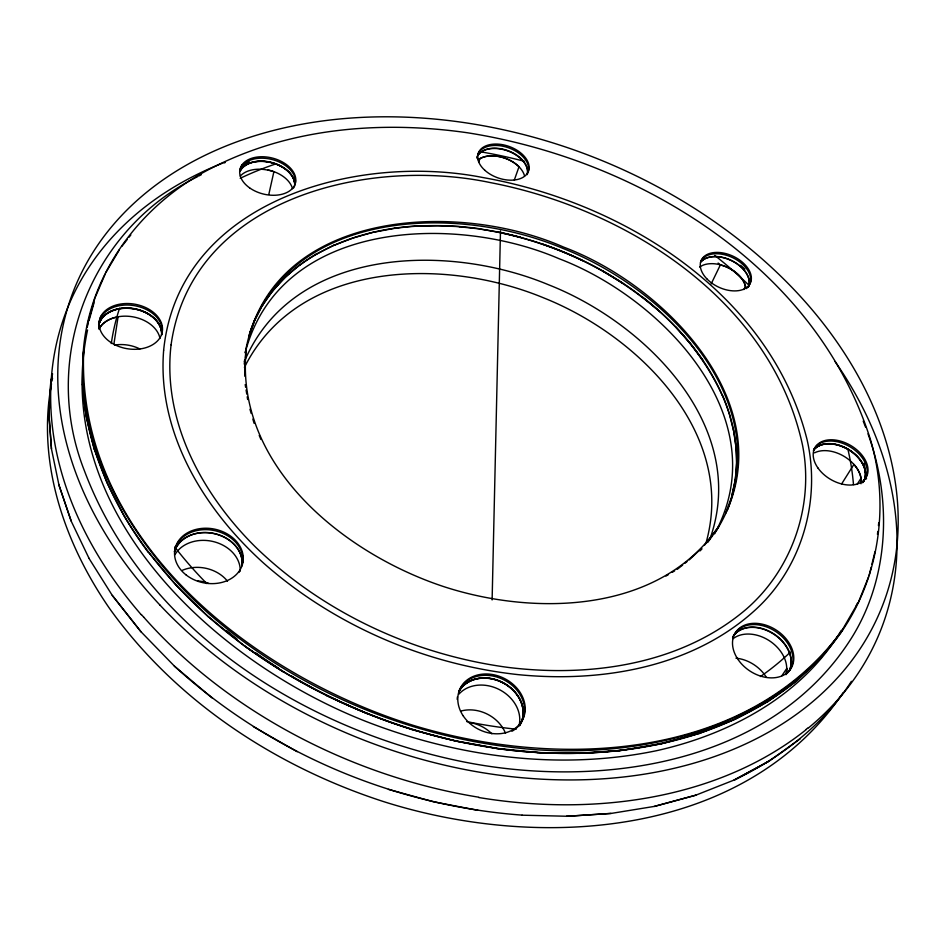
<?xml version="1.0" encoding="UTF-8"?>
<svg xmlns="http://www.w3.org/2000/svg" width="945" height="945" viewBox="0 0 945 945"><rect width="100%" height="100%" fill="white"/><g stroke="black" fill="none" stroke-linecap="round" stroke-linejoin="round"><path stroke-width="1.42" d="M82.546 384.52L83.101 354.647M83.503 351.67C76.202 453.789 135.182 548.194 208.999 613.884C300.286 693.346 417.914 741.435 538.567 749.893C640.013 756.012 750.708 731.737 822.563 655.287C876.31 598.008 892.801 512.603 870.002 438.196C815.015 266.23 638.678 159.811 467.692 132.808C381.059 120.298 289.111 127.858 210.511 168.647C140.403 204.451 87.601 275.125 83.054 354.942M83.703 350.182C75.494 536.807 250.768 674.789 413.437 725.406C557.526 769.254 747.448 761.316 843.424 628.744M492.121 599.933L500.484 230.946M735.222 479.906C739.155 451.226 734.017 421.919 722.594 395.459M244.271 364.144L244.637 359.927M245.003 360.966L244.873 376.287M245.251 358.155L245.995 349.733M246.326 348.28C233.698 465.223 343.956 553.876 444.504 586.869C536.039 616.423 660.295 613.187 719.369 525.503M877.456 534.374L877.787 531.444M878.425 525.574L878.755 522.632M113.991 343.519L118.078 316.847A31.539 22.444 9.5 0 0 98.989 328.884M52.412 373.759L50.652 383.516L48.951 415.115L51.467 448.828L49.034 415.138L50.746 383.54L52.53 373.783M51.502 383.812C36.501 462.908 64.91 544.131 109.809 608.84C176.207 701.391 275.727 766.549 383.28 801.502C537.788 850.795 743.892 838.676 842.987 692.898M52.01 381.024L52.518 378.248M731.619 496.751L735.293 479.776L736.722 462.896L736.096 446.453M735.364 479.647L731.773 496.491L725.606 513.43M245.251 352.497C279.874 219.972 454.368 213.582 559.015 258.694C661.949 297.71 778.054 418.21 714.479 533.996M245.251 352.91C269.786 209.743 455.537 199.442 563.574 247.082C669.119 286.548 788.685 412.788 717.031 529.625M268.817 194.41L273.873 171.777A28.716 18.794 13.9 0 0 267.919 170.088M869.116 575.576L871.184 567.177M871.869 564.378L874.976 551.774M87.531 324.218L94.878 298.136M87.094 327.502L88.287 323.084M89.019 320.638L94.039 302.79M87.554 329.947C49.931 509.922 212.838 661.098 365.762 721.354C457.569 757.134 559.405 770.884 656.491 750.708C729.445 734.489 801.962 696.04 841.298 630.35M478.761 162.056L479.871 158.689A26.696 16.833 19.5 0 1 499.834 156.764A26.696 16.833 19.5 0 1 519.006 166.769L514.316 180.046M244.401 361.498C293.257 246.243 448.58 242.877 548.738 284.847C645.494 322.883 750.082 426.998 709.778 539.453M249.515 333.55C292.288 207.616 459.494 204.64 563.043 248.452C662.232 287.339 772.797 394.975 727.213 510.583M254.559 320.556L248.818 336.585L254.488 320.851L262.509 305.223M705.88 543.434C737.277 433.282 637.91 335.333 543.623 297.864C445.544 257.123 298.23 259.745 244.412 367.404M856.158 605.946L857.221 603.312M858.048 603.217L868.585 576.887M95.445 296.801L105.155 274.121M711.16 283.902L720.374 264.872A390.557 282.732 21.5 0 0 718.129 263.053M743.904 289.548L745.51 286.37M840.684 632.701L856.335 605.698M851.421 681.298C823.296 725.016 780.794 757.713 734.265 779.991M105.722 272.786L119.389 249.775M841.711 483.805L853.926 464.373A29.106 19.514 30.5 0 1 861.001 483.757M857.139 484.301L861.049 478.182M781.822 675.805L786.842 668.328A32.791 24.286 33.6 0 1 785.957 674.695M262.474 305.365L272.715 290.682M262.438 305.507C275.668 284.221 294.58 267.01 315.996 254.193M718.637 526.79L704.45 545.265M707.616 542.548L712.861 535.295M714.444 533.193L717.172 529.377M121.905 246.291L127.256 239.475M129.04 237.207L130.835 234.939M840.849 632.453L820.685 657.992L796.222 681.262L767.505 701.946M272.68 290.824L285.13 277.18L299.612 264.954M700.021 550.911L702.005 548.868M701.473 548.336L689.188 559.936M796.304 681.144L820.862 657.755M808.27 727.65L806.144 729.386M677.175 569.374L682.633 565.086M684.818 563.362L687.003 561.649M796.387 681.014C713.038 748.263 599.295 762.709 495.948 748.428M800.344 738.683L769.301 761.032L734.218 780.015M299.541 265.238C333.408 240.573 374.952 228.489 416.45 225.961M665.941 576.072L668.434 574.584M672.178 572.351L674.671 570.863M197.729 176.573C90.141 230.096 40.222 358.521 84.318 470.527C143.758 628.626 303.132 729.552 463.499 761.883C600.418 789.158 772.537 764.788 852.248 636.835C889.505 576.391 891.844 499.574 867.994 433.826M767.671 701.698L735.092 719.31L699.123 733.58M769.372 760.985L734.277 779.968L695.626 795.253M198.934 175.947L201.344 174.671M315.961 254.335L334.022 245.038M224.095 162.965L225.276 162.493M333.939 245.334L353.324 237.904L373.771 232.116M660.602 744.01L699.194 733.462M695.674 795.206L654.294 806.416L610.966 813.456L566.61 816.315L611.002 813.397M654.259 806.451L695.685 795.241M373.736 232.257L394.904 228.253M578.836 753.401L620.239 750.614L660.685 743.892M394.856 228.395C423.195 224.414 451.982 224.804 480.284 228.855M620.31 750.484L578.895 753.271L537.173 752.539M416.367 226.245L437.937 225.737L459.341 226.611M522.065 815.192L566.634 816.244M537.244 752.409L496.007 748.298L454.427 740.845M212.105 697.965L174.293 666.036C269.242 752.775 393.911 805.707 522.077 815.122M459.294 226.753L480.237 228.985L500.519 232.435L520.636 237.242M478.796 797.533L484.112 798.371A438.456 319.658 21.7 0 0 806.286 729.516M480.19 229.127C515.663 234.443 550.226 245.239 582.604 260.643M411.677 729.552L454.486 740.715L496.066 748.168M478.111 810.349L433.861 801.868L388.395 789.37M500.472 232.564C592.55 252.008 682.136 308.247 722.464 395.719M454.545 740.585C379.158 723.362 307.338 691.22 244.613 645.943M411.736 729.422C296.435 693.382 188.421 621.893 124.941 517.317M541.142 243.609C584.506 258.328 625.058 281.338 659.515 311.543M325.6 695.189L368.491 714.255M253.39 726.67L297.214 751.724M603.087 271.191L622.909 283.311M283.984 672.356L244.578 646.073L208.313 616.66M641.903 296.624C680.66 326.592 713.818 365.939 728.997 413.119M208.278 616.79L175.888 584.99L147.963 551.62M140.793 631.555L174.376 666.071M675.864 327.088L690.452 343.567L703.174 360.647M143.711 617.203L141.419 614.569M88.901 558.223L112.278 595.409L140.805 631.579M112.278 595.409L140.876 631.614M147.904 551.904C111.758 503.153 85.96 445.39 82.581 384.225M124.917 517.458L106.998 482.777L94.122 448.71M88.995 558.271L71.099 520.943L58.673 484.277L71.194 520.99M259.225 435.421L260.938 439.46M863.21 421.116L865.537 427.069M249.964 409.209L251.193 413.437M252.847 419.072L254.087 423.301M729.067 412.989L733.462 430.176M94.087 449.005L86.066 416.001L82.558 384.379M51.443 448.816L58.803 484.312M245.192 384.591L245.641 387.296M246.09 390.013L246.751 394.077M247.2 396.794L247.649 399.499M733.533 430.046L735.954 446.713M98.623 324.69A400.526 288.508 21.3 0 1 100.784 316.197M241.507 165.328A400.526 288.508 21.3 0 1 249.563 161.997M740.585 265.321A400.526 288.508 21.3 0 1 744.873 269.089M863.978 463.251A400.526 288.508 21.3 0 1 866.47 478.938M724.78 722.677A407.035 293.304 21.3 0 1 290.836 675.651M278.621 668.174A407.035 293.304 21.3 0 1 255.752 652.889M237.018 639.009A407.035 293.304 21.3 0 1 226.859 630.906M790.445 652.038A384.898 277.015 21.2 0 1 760.453 676.537M516.183 729.186A384.898 277.015 21.2 0 1 466.759 721.59M206.778 583.549A384.898 277.015 21.2 0 1 174.707 546.954M111.297 343.531A384.898 277.015 21.2 0 1 119.578 308.2M240.219 178.321A384.898 277.015 21.2 0 1 276.342 163.733M479.245 151.578A384.898 277.015 21.2 0 1 524.44 161.311M714.786 255.445A384.898 277.015 21.2 0 1 749.29 285.567M847.901 449.288A384.898 277.015 21.2 0 1 853.477 484.572M114.428 345.09A31.197 22.515 9.1 0 1 139.895 348.965M735.978 658.181A32.236 24.204 34 0 1 766.241 677.14M460.534 711.16A34.008 28.256 27.2 0 1 505.516 733.285M182.231 570.367A33.713 27.192 10.6 0 1 227.485 581.187M99.107 328.966A31.717 22.562 9.5 0 1 132.028 316.693A31.717 22.562 9.5 0 1 159.988 338.464M267.943 169.958A28.362 18.557 13.9 0 1 292.525 188.716M240.266 176.089A28.362 18.557 13.9 0 1 267.919 170.135M478.241 159.811A26.484 16.691 19.5 0 1 504.772 158.075A26.484 16.691 19.5 0 1 524.558 175.983M699.643 267.081A26.885 17.081 25.1 0 1 727.107 267.187A26.885 17.081 25.1 0 1 745.664 287.953M814.507 452.844A29.401 19.715 30.5 0 1 844.948 456.884A29.401 19.715 30.5 0 1 861.096 482.044M733.166 638.607A32.791 24.286 33.6 0 1 769.372 640.745A32.791 24.286 33.6 0 1 786.228 673.147M458.88 694.162A34.634 28.433 26.9 0 1 499.326 689.578A34.634 28.433 26.9 0 1 519.183 725.039M174.931 554.727A34.327 27.346 11 0 1 213.487 541.615A34.327 27.346 11 0 1 240.243 570.886M477.119 158.276A390.509 282.709 21.4 0 1 479.871 158.736M720.374 264.919A26.897 17.093 25.1 0 1 745.558 286.382M141.207 614.699A431.936 314.933 21.7 0 1 222.925 163.024M478.796 797.214A438.445 319.315 21.7 0 1 143.758 617.191M835.061 361.533A431.109 314.354 21.9 0 1 808.507 727.874M469.996 722.606A33.689 28.161 27.3 0 1 491.849 733.804M197.871 580.903A33.418 27.11 10.4 0 1 208.715 583.419M477.355 156.386A26.602 16.691 19.5 0 1 506.933 150.633A26.602 16.691 19.5 0 1 527.44 173.396M733.769 635.465A32.945 24.31 33.5 0 1 773.565 634.048A32.945 24.31 33.5 0 1 789.004 671.151M701.568 261.245A26.992 17.069 25.1 0 1 732.623 261.222A26.992 17.069 25.1 0 1 748.771 285.862M239.912 171.458A28.48 18.546 14 0 1 270.849 162.575A28.48 18.546 14 0 1 294.71 184.618M98.8 324.926A31.858 22.574 9.6 0 1 133.363 308.826A31.858 22.574 9.6 0 1 161.63 334.896M174.471 551.774A34.504 27.381 11.1 0 1 213.582 533.523A34.504 27.381 11.1 0 1 241.932 565.76M458.679 691.929A34.823 28.48 26.9 0 1 502.457 682.633A34.823 28.48 26.9 0 1 520.766 723.445M862.726 482.659A29.531 19.715 30.4 0 0 850.205 450.824A29.531 19.715 30.4 0 0 813.692 449.985A29.531 19.715 30.4 0 1 850.287 450.694A29.531 19.715 30.4 0 1 862.809 482.529M476.823 157.579A26.602 16.691 19.5 0 1 506.992 150.338A26.602 16.691 19.5 0 1 527.215 174.624M732.576 637.273A32.957 24.31 33.5 0 1 772.313 632.914A32.957 24.31 33.5 0 1 789.169 670.903M700.481 262.45A26.992 17.069 25.1 0 1 732.647 261.068A26.992 17.069 25.1 0 1 748.239 287.28M239.947 171.305A28.48 18.546 14 0 1 270.884 162.434A28.48 18.546 14 0 1 294.745 184.464M98.823 324.785A31.858 22.574 9.6 0 1 133.387 308.684A31.858 22.574 9.6 0 1 161.654 334.754M458.738 691.799A34.823 28.48 26.9 0 1 504.051 683.318A34.823 28.48 26.9 0 1 519.431 725.795A34.823 28.48 26.9 0 0 504.11 683.2A34.823 28.48 26.9 0 0 458.797 691.669A34.894 28.504 26.8 0 1 509.946 683.589A34.894 28.504 26.8 0 1 512.013 731.229M239.971 171.163A28.48 18.546 14 0 1 272.136 162.599A28.48 18.546 14 0 1 294.663 185.988M98.847 324.631A31.858 22.574 9.6 0 1 133.41 308.531A31.858 22.574 9.6 0 1 161.689 334.601M174.506 551.632A34.504 27.381 11.1 0 1 213.617 533.382A34.504 27.381 11.1 0 1 241.967 565.618M813.846 449.726A29.531 19.715 30.4 0 1 850.358 450.564A29.531 19.715 30.4 0 1 862.891 482.411M477.745 154.803A26.637 16.679 19.5 0 1 507.937 147.585A26.637 16.679 19.5 0 1 528.196 171.884M733.084 636.942A33.016 24.322 33.5 0 1 776.825 632.288A33.016 24.322 33.5 0 1 786.075 674.222M700.895 261.127A27.039 17.069 25.1 0 1 736.403 259.662A27.039 17.069 25.1 0 1 746.302 288.615M294.427 186.33A28.527 18.546 14 0 1 293.588 187.913M239.935 169.84A28.527 18.546 14 0 1 271.51 159.374A28.527 18.546 14 0 1 295.348 183.094M99.071 327.927A31.917 22.585 9.6 0 1 129.489 305.093A31.917 22.585 9.6 0 1 162.209 331.66M240.384 570.024A34.575 27.405 11.2 0 1 238.967 572.363M174.553 551.195A34.575 27.405 11.2 0 1 212.767 530.263A34.575 27.405 11.2 0 1 242.7 562.818M457.215 699.394A34.894 28.504 26.8 0 1 457.451 696.796M813.397 450.576A29.578 19.715 30.4 0 1 850.724 447.245A29.578 19.715 30.4 0 1 863.163 481.418M163.65 350.205C156.917 432.987 204.344 509.851 263.927 563.397C334.459 625.59 424.695 664.335 518.037 674.624C601.835 682.963 693.996 667.383 757.358 608.048C802.565 565.642 820.992 499.397 806.995 439.366C770.234 293.682 623.499 202.218 482.836 177.53C356.915 152.535 178.794 200.683 163.65 350.205M171.08 344.842C162.091 421.257 202.384 494.412 255.209 546.753C323.568 613.092 414.193 654.885 508.363 667.442C588.759 677.281 676.596 665.245 741.352 613.246C790.87 573.662 814.921 506.744 802.423 444.67C770.966 300.652 627.362 208.975 490.408 182.609C366.92 156.492 191.481 198.863 171.08 344.842M160.059 605.178A434.027 313.267 21.2 0 0 874.798 623.192A434.027 313.267 21.2 0 0 398.896 116.956A434.027 313.267 21.2 0 0 160.059 605.178M484.844 170.289A26.661 16.679 19.5 0 0 528.125 171.99A26.661 16.679 19.5 0 0 497.212 144.077A26.661 16.679 19.5 0 0 484.844 170.289M737.348 658.429A33.04 24.322 33.5 0 0 790.386 669.308A33.04 24.322 33.5 0 0 761.729 624.054A33.04 24.322 33.5 0 0 737.348 658.429M707.214 279.212A27.062 17.057 25.1 0 0 750.295 283.216A27.062 17.057 25.1 0 0 719.972 252.551A27.062 17.057 25.1 0 0 707.214 279.212M249.574 187.842A28.551 18.546 14 0 0 295.348 183.271A28.551 18.546 14 0 0 258.292 156.917A28.551 18.546 14 0 0 249.574 187.842M111.309 342.74A31.941 22.585 9.6 0 0 162.209 332.179A31.941 22.585 9.6 0 0 118.869 304.349A31.941 22.585 9.6 0 0 111.309 342.74M186.189 575.009A34.611 27.405 11.2 0 0 242.593 563.811A34.611 27.405 11.2 0 0 197.942 528.987A34.611 27.405 11.2 0 0 186.189 575.009M463.062 715.66A34.93 28.504 26.8 0 0 521.404 721.838A34.93 28.504 26.8 0 0 490.03 674.187A34.93 28.504 26.8 0 0 463.062 715.66M817.968 468.023A29.602 19.715 30.3 0 0 865.325 478.619A29.602 19.715 30.3 0 0 838.522 440.606A29.602 19.715 30.3 0 0 817.968 468.023"/></g></svg>
